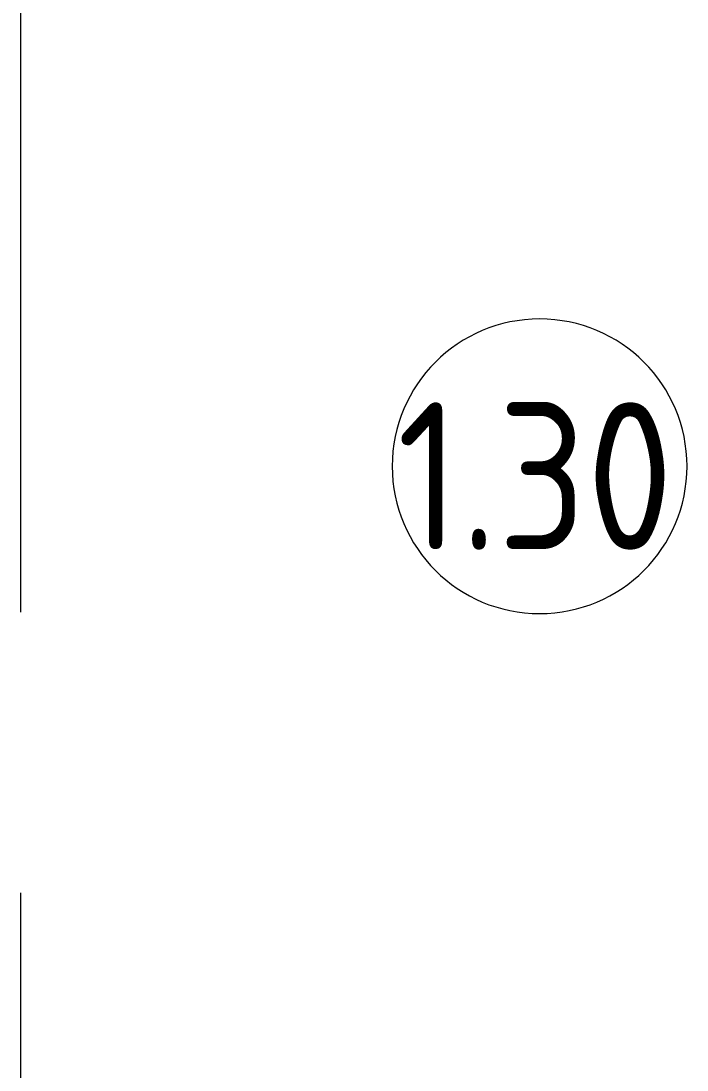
# Model space of a CAD drawing. Header units: millimetres. Extents: x -249154 to 415037, y -45458 to 354837.
# Drawn here: x 33375 to 35634, y 89299 to 92859 of the extents above; entities that cross this region are included whole.
import ezdxf

# ---------------------------------------------------------------- set-up
doc = ezdxf.new("R2010")
doc.units = ezdxf.units.MM
doc.linetypes.add('Осевая', pattern=[6350, 1270, -952.5, 3175, -952.5])
doc.layers.add('A-AREA-IDEN', color=7, linetype='Continuous', lineweight=9)
doc.layers.add('Оси-2', color=7, linetype='Осевая', lineweight=9)
doc.styles.add('GOST Common', font='', dxfattribs={"width": 0.9, "height": 500})
doc.styles.get('GOST Common').set_extended_font_data('GOST Common')

# ---------------------------------------------------------------- blocks, each defined once
blk = doc.blocks.new('Марка_Помещения - Номер-25198446-Объем проектирования 1 этажа')
at = {"layer": 'A-AREA-IDEN'}
for start, end in [(360, 180), (180, 360)]:
    blk.add_arc((0, 0), 2.5, start, end, dxfattribs=at)
blk = doc.blocks.new('1floor')
at = {"layer": 'Оси-2'}
blk.add_line((33310, 3093.7), (33310, 22398.1), dxfattribs=at)
at = {"layer": 'A-AREA-IDEN', "xscale": 199.9999999999999, "yscale": 199.9999999999999, "zscale": 199.9999999999999}
blk.add_blockref('Марка_Помещения - Номер-25198446-Объем проектирования 1 этажа', (35069.2, 12161.5), dxfattribs=at)
at = {"layer": 'A-AREA-IDEN', "insert": (34585.4, 12378.6), "char_height": 500, "width": 1212.151, "attachment_point": 1, "style": 'GOST Common'}
blk.add_mtext('1.30', dxfattribs=at)

msp = doc.modelspace()

# ---------------------------------------------------------------- block references
msp.add_blockref('1floor', (64.7, 79186.1))

doc.saveas('drawing.dxf')
